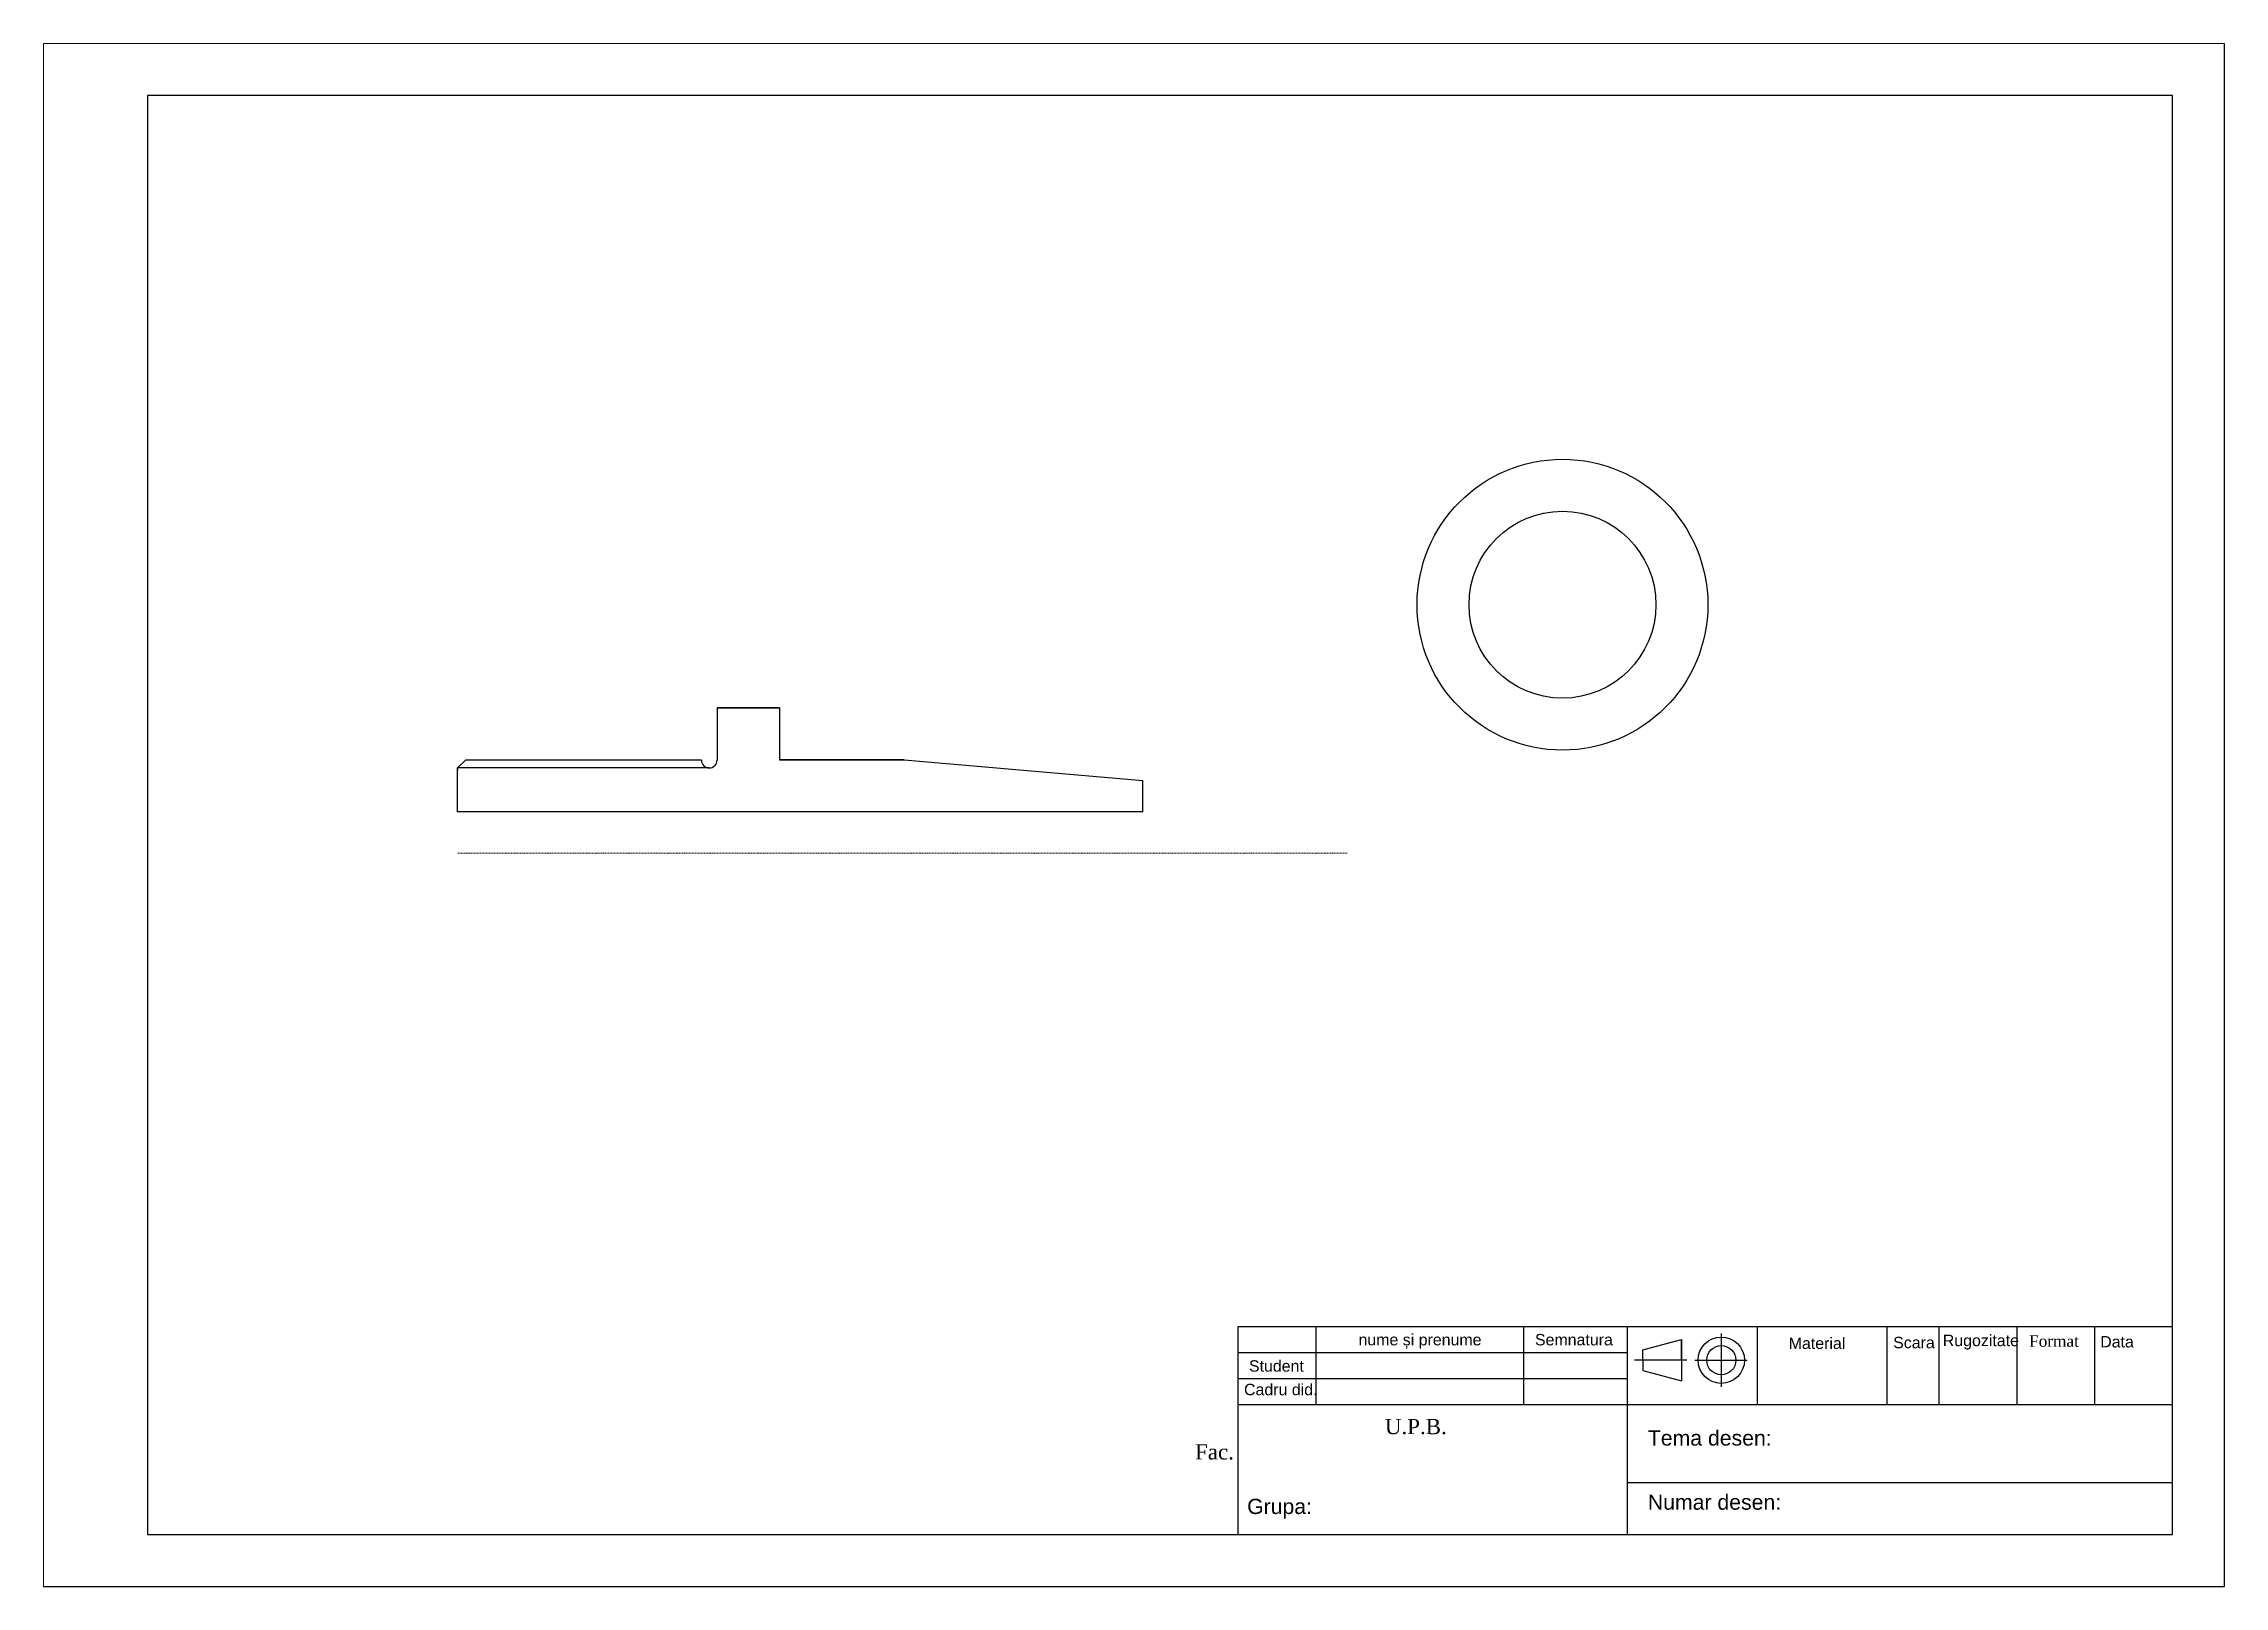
# Model space of a CAD drawing. Header units: millimetres. Extents: x 35794 to 36214, y 7434 to 7731.
import ezdxf

# ---------------------------------------------------------------- set-up
doc = ezdxf.new("R2010")
doc.units = ezdxf.units.MM
doc.linetypes.add('DASHDOT2', pattern=[0.5, 0.25, -0.125, 0, -0.125])
doc.layers.get('0').update_dxf_attribs({"true_color": 0xc2ced6})
for name, color, linetype, lineweight in [('AJUTOR', 254, 'Continuous', 0), ('AXE', 5, 'DASHDOT2', 0), ('GROASE', 250, 'Continuous', 30)]:
    doc.layers.add(name, color=color, linetype=linetype, lineweight=lineweight)
doc.layers.add('chenar', color=7, linetype='Continuous')
doc.layers.add('indicator', color=7, linetype='Continuous')
doc.styles.get("Standard").update_dxf_attribs({"font": 'Arial.ttf'})

msp = doc.modelspace()

# ---------------------------------------------------------------- linework, layer by layer
msp.add_line((35873.6, 7583.14), (35873.6, 7591.57))
at = {"layer": 'AJUTOR'}
for p, q in [((36213.88, 7731.01), (35793.88, 7731.01)), ((35793.88, 7731.01), (35793.88, 7434.01))]:
    msp.add_line(p, q, dxfattribs=at)
at = {"layer": 'AXE'}
for p, q in [((35959.6, 7593.14), (35935.6, 7593.14)), ((35939.36, 7583.14), (35873.6, 7583.14)), ((36044.93, 7575.14), (35873.6, 7575.14))]:
    msp.add_line(p, q, dxfattribs=at)
at = {"layer": 'chenar'}
for p, q in [((36213.88, 7434.01), (36213.88, 7731.01)), ((35793.88, 7434.01), (36213.88, 7434.01))]:
    msp.add_line(p, q, dxfattribs=at)
at = {"layer": 'chenar', "lineweight": 30}
for p, q in [((36203.88, 7721.01), (35813.88, 7721.01)), ((35813.88, 7721.01), (35813.88, 7444.01)), ((36203.88, 7444.01), (36203.88, 7721.01)), ((35813.88, 7444.01), (36203.88, 7444.01))]:
    msp.add_line(p, q, dxfattribs=at)
at = {"layer": 'GROASE'}
for p, q in [((35923.6, 7603.14), (35923.58, 7593.07)), ((35935.6, 7603.14), (35923.6, 7603.14)), ((35923.6, 7603.14), (35935.6, 7603.14)), ((35935.6, 7603.14), (35935.6, 7593.14)), ((35873.6, 7591.57), (35873.6, 7591.14)), ((35922.08, 7591.57), (35873.6, 7591.57)), ((35875.17, 7593.14), (35920.6, 7593.14)), ((35959.6, 7593.14), (35935.6, 7593.14)), ((35935.6, 7593.14), (35959.6, 7593.14)), ((35959.6, 7593.14), (36005.6, 7589.14)), ((36005.6, 7583.14), (36005.6, 7589.14)), ((36005.6, 7583.14), (35873.6, 7583.14)), ((36005.6, 7583.14), (36005.6, 7583.14))]:
    msp.add_line(p, q, dxfattribs=at)
at = {"layer": 'GROASE', "color": 18, "true_color": 0x000000}
msp.add_line((35875.17, 7593.14), (35873.6, 7591.57), dxfattribs=at)
at = {"layer": 'GROASE'}
for radius in [28, 18]:
    msp.add_circle((36086.4, 7623), radius, dxfattribs=at)
at = {"layer": 'GROASE', "color": 18, "true_color": 0x000000}
msp.add_arc((35922.08, 7593.07), 1.5, 180, 0, dxfattribs=at)
at = {"layer": 'indicator', "lineweight": 30}
for p, q in [((36203.88, 7484.01), (36023.88, 7484.01)), ((36023.88, 7484.01), (36023.88, 7444.01)), ((36098.88, 7484.01), (36098.88, 7444.01)), ((36203.88, 7444.01), (36203.88, 7484.01)), ((36023.88, 7469.01), (36203.88, 7469.01)), ((36098.88, 7454.01), (36203.88, 7454.01)), ((36018.88, 7444.01), (36203.88, 7444.01))]:
    msp.add_line(p, q, dxfattribs=at)
at = {"layer": 'indicator'}
for p, q in [((36038.88, 7484.01), (36038.88, 7469.01)), ((36078.88, 7484.01), (36078.88, 7469.01)), ((36101.9, 7479.56), (36109.34, 7481.56)), ((36109.34, 7477.56), (36109.34, 7481.56)), ((36109.34, 7481.56), (36109.34, 7473.56)), ((36116.99, 7482.71), (36116.99, 7472.41)), ((36123.88, 7484.01), (36123.88, 7469.01)), ((36148.88, 7484.01), (36148.88, 7469.01)), ((36158.88, 7484.01), (36158.88, 7469.01)), ((36173.88, 7484.01), (36173.88, 7469.01)), ((36188.88, 7484.01), (36188.88, 7469.01)), ((36023.88, 7479.01), (36098.88, 7479.01)), ((36110.35, 7477.56), (36100.24, 7477.56)), ((36101.9, 7477.56), (36101.9, 7479.56)), ((36101.9, 7477.56), (36101.9, 7475.56)), ((36111.88, 7477.56), (36121.96, 7477.56)), ((36023.88, 7474.01), (36098.88, 7474.01)), ((36101.9, 7475.56), (36109.34, 7473.56))]:
    msp.add_line(p, q, dxfattribs=at)
for radius in [4.46, 2.81]:
    msp.add_circle((36116.99, 7477.56), radius, dxfattribs=at)

# ---------------------------------------------------------------- texts
for s, height, p in [('nume și prenume', 2.1946, (36047.12, 7480.41)), ('Semnatura', 2.195, (36081.1, 7480.41)), ('Material', 2.195, (36129.97, 7479.72)), ('Scara', 2.195, (36150.09, 7479.86)), ('Rugozitate', 2.195, (36159.65, 7480.26)), ('Data', 2.195, (36189.96, 7480.01)), ('Student', 2.195, (36026.02, 7475.35)), ('Cadru did.', 2.195, (36025.07, 7470.81)), ('Tema desen:', 2.9261, (36102.84, 7461.12)), ('Grupa:', 2.926, (36025.66, 7447.94)), ('Numar desen:', 2.9261, (36102.84, 7448.77))]:
    msp.add_text(s, height=height, dxfattribs=at).set_placement(p)
for s, width, heights, insert, char_height, attachment_point in [('{\\fTimes New Roman Baltic|b0|i0|c238|p18;F\\fTimes New Roman Baltic|b0|i0|c186|p18;ormat}', 9.3916, [0], (36176.28, 7482.34), 2.1946, 1), ('{\\fTimes New Roman Baltic|b0|i0|c186|p18;U.P.B.\\P\\pxqj;\\fTimes New Roman Baltic|b0|i0|c238|p18;Fac. \\fTimes New Roman Baltic|b0|i0|c186|p18; }', 85.0556, [24.01], (36058.16, 7462.31), 2.9261, 5)]:
    msp.add_mtext_dynamic_manual_height_columns(s, width=width, gutter_width=25, heights=heights, dxfattribs=dict(at, insert=insert, char_height=char_height, attachment_point=attachment_point))

doc.saveas('drawing.dxf')
